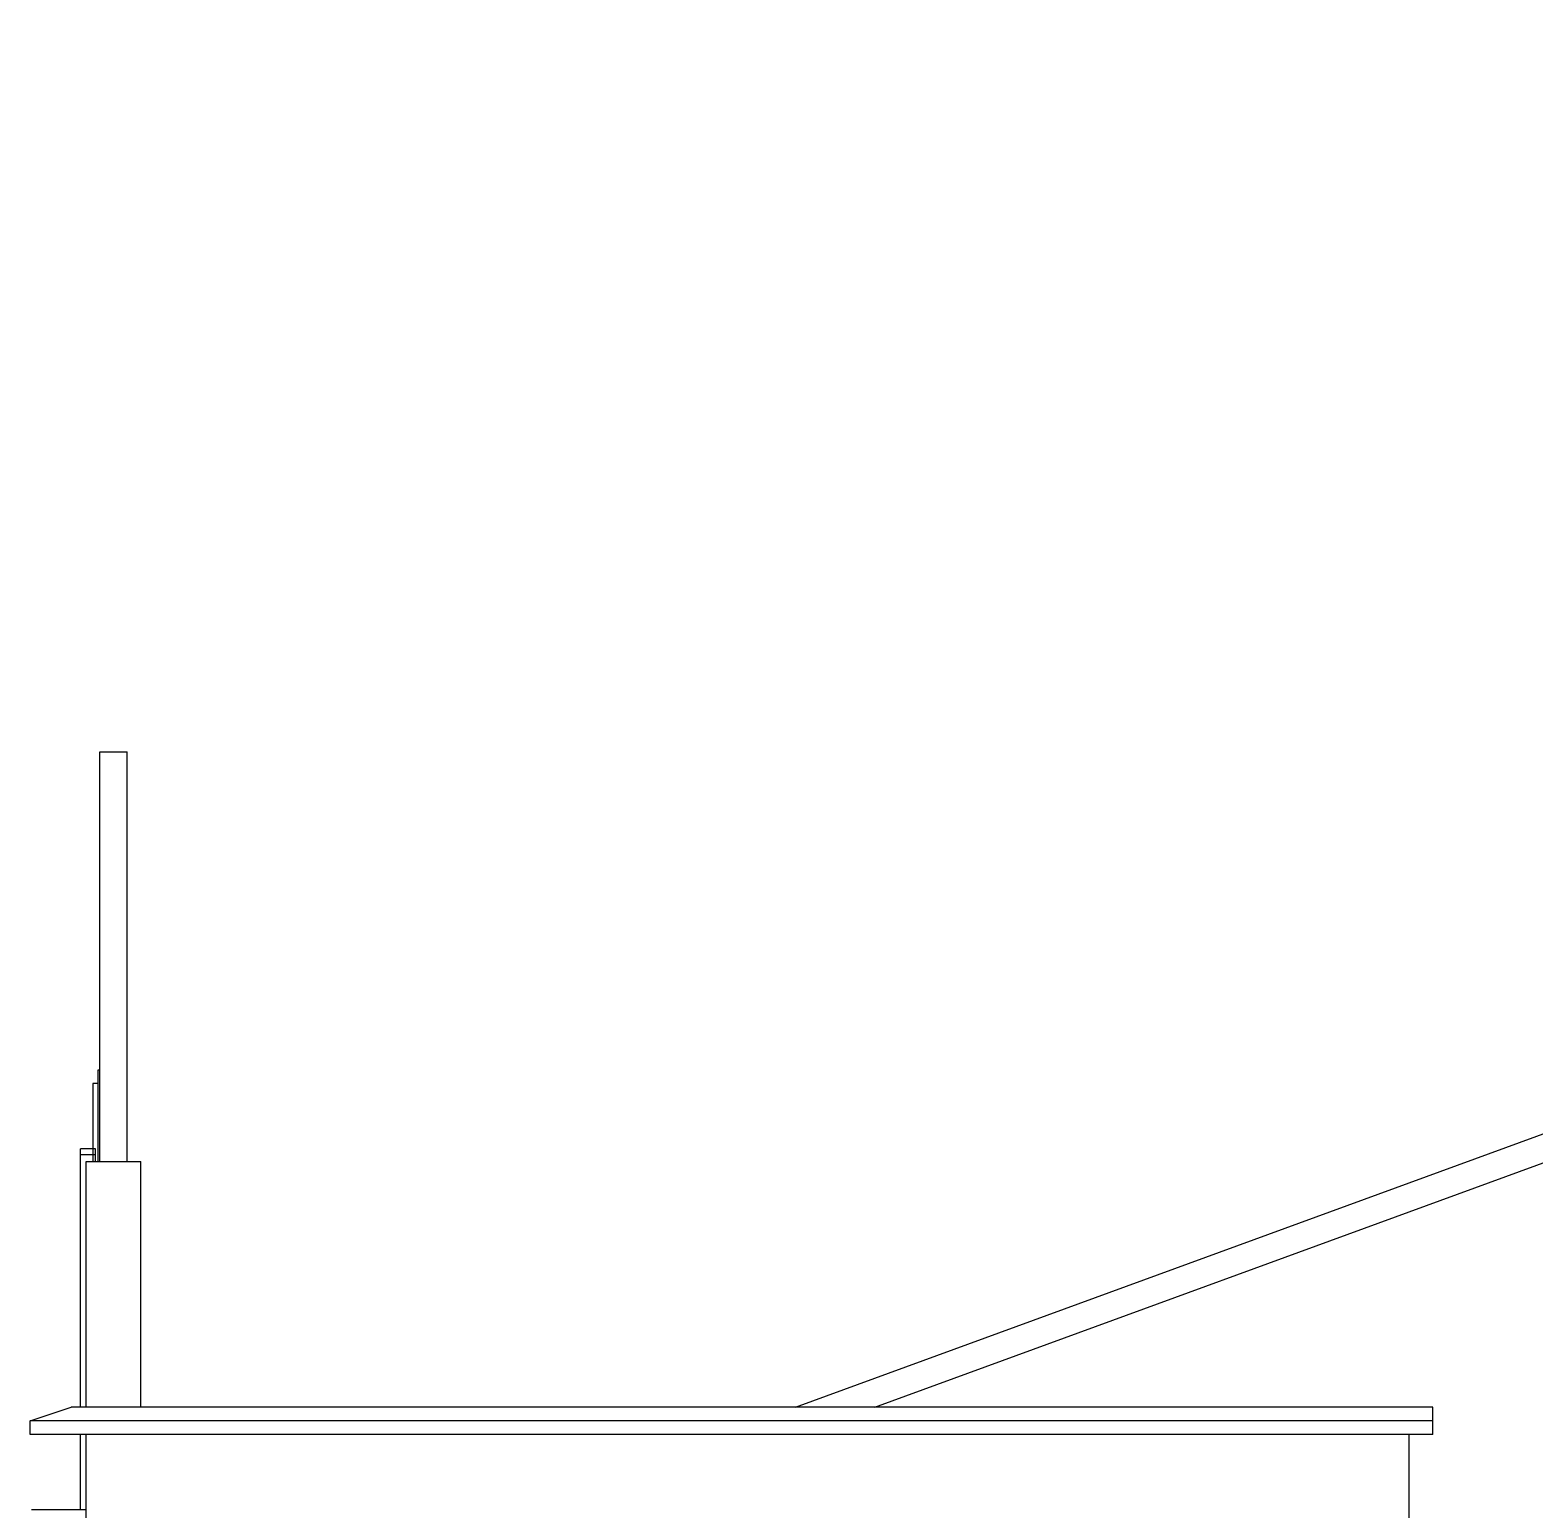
# Model space of a CAD drawing. Header units: metres. Extents: x 322 to 396.8, y -0.1 to 13.
# Drawn here: x 335.85 to 341.36, y 7.6 to 13.02 of the extents above; entities that cross this region are included whole.
import ezdxf

# ---------------------------------------------------------------- set-up
doc = ezdxf.new("R2010")
doc.units = ezdxf.units.M
doc.layers.add('A-WALL', color=7, linetype='Continuous')

msp = doc.modelspace()

# ---------------------------------------------------------------- linework, layer by layer
at = {"color": 8}
for p, q in [((336.1044, 10.38), (336.1082, 10.38)), ((336.1044, 8.88), (336.1044, 10.38)), ((336.1082, 10.38), (336.1191, 10.38)), ((336.1191, 10.38), (336.1353, 10.38)), ((336.1353, 10.38), (336.1544, 10.38)), ((336.1544, 10.38), (336.1736, 10.38)), ((336.1736, 10.38), (336.1898, 10.38)), ((336.1898, 10.38), (336.2006, 10.38)), ((336.2006, 10.38), (336.2044, 10.38)), ((336.2044, 8.88), (336.2044, 10.38)), ((336.0992, 8.88), (336.0992, 9.2154)), ((336.0992, 9.2154), (336.1044, 9.2154)), ((336.0792, 9.1659), (336.0792, 8.88)), ((336.0992, 9.1659), (336.0792, 9.1659)), ((336.0342, 8.914), (336.0342, 8.9259)), ((336.0892, 8.9259), (336.0342, 8.9259)), ((336.0892, 8.914), (336.0892, 8.9259)), ((336.0342, 8.9039), (336.0342, 8.914)), ((336.0342, 7.98), (336.0342, 8.9039)), ((336.0892, 8.9039), (336.0342, 8.9039)), ((336.0544, 8.88), (336.0578, 8.88)), ((336.0544, 7.98), (336.0544, 8.88)), ((336.0578, 8.88), (336.0678, 8.88)), ((336.0678, 8.88), (336.0837, 8.88)), ((336.0837, 8.88), (336.1044, 8.88)), ((336.0892, 8.9039), (336.0892, 8.914)), ((336.0892, 8.88), (336.0892, 8.9039)), ((336.1044, 8.88), (336.1286, 8.88)), ((336.1286, 8.88), (336.1544, 8.88)), ((336.1544, 8.88), (336.1803, 8.88)), ((336.1803, 8.88), (336.2044, 8.88)), ((336.2044, 8.88), (336.2251, 8.88)), ((336.2251, 8.88), (336.241, 8.88)), ((336.241, 8.88), (336.251, 8.88)), ((336.251, 8.88), (336.2544, 8.88)), ((336.2544, 7.98), (336.2544, 8.88)), ((335.8494, 7.93), (335.9994, 7.98)), ((335.8494, 7.88), (335.8494, 7.93)), ((336.0342, 7.6039), (336.0342, 7.88)), ((336.0544, 7.6039), (335.8544, 7.6039))]:
    msp.add_line(p, q, dxfattribs=at)
at = {"layer": 'A-WALL', "color": 11}
for p, q in [((340.9844, 7.98), (335.9994, 7.98)), ((340.9844, 7.93), (340.9844, 7.98)), ((340.9844, 7.93), (335.8494, 7.93)), ((340.9844, 7.88), (335.8494, 7.88)), ((336.0544, -0.09), (336.0544, 7.88)), ((340.9844, 7.88), (340.9844, 7.93))]:
    msp.add_line(p, q, dxfattribs=at)
for points in [[(338.6515, 7.98), (346.7963, 10.9595), (356.1708, 13.0224), (356.3188, 13.0239), (368.2302, 11.7694), (384.7499, 8.9603), (384.8236, 8.9198), (384.8339, 8.9172)], [(338.9425, 7.98), (346.8244, 10.8633), (356.1821, 12.9225), (356.314, 12.9238), (368.2166, 11.6703), (384.7165, 8.8645), (384.7865, 8.8261), (384.8089, 8.8203)], [(340.8963, 7.88), (340.8963, -0.09)]]:
    msp.add_lwpolyline(points, dxfattribs=at)

doc.saveas('drawing.dxf')
